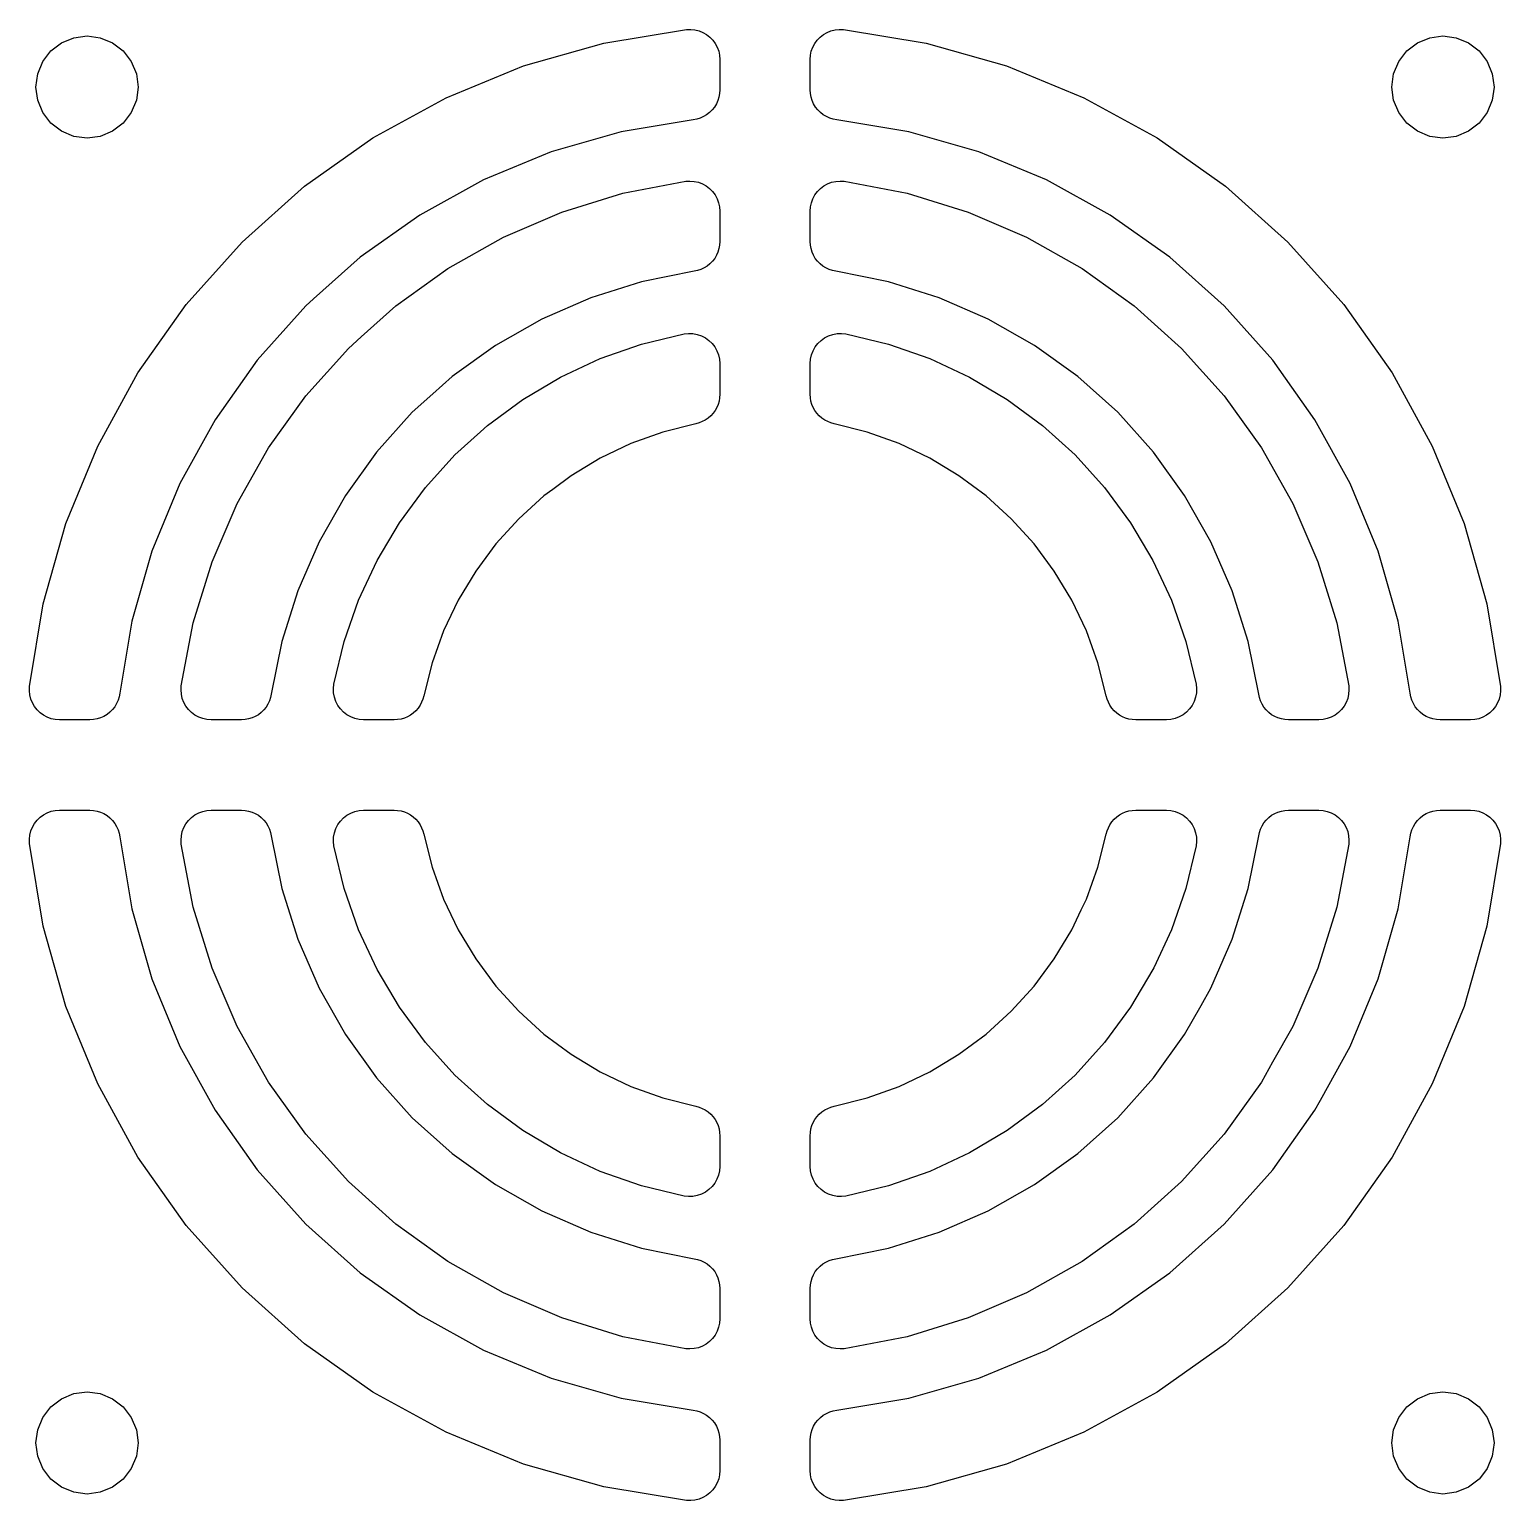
# Model space of a CAD drawing. Header units: metres. Extents: x 0 to 77.6, y 0 to 77.6.
import ezdxf

# ---------------------------------------------------------------- set-up
doc = ezdxf.new("R2010")
doc.units = ezdxf.units.M

msp = doc.modelspace()

# ---------------------------------------------------------------- linework, layer by layer
at = {"layer": 'Layer0'}
for points in [[(36.407, 75.989, 0), (36.407, 74.392, 0), (36.395, 74.2, 0), (36.36, 74.01, 0), (36.302, 73.826, 0), (36.222, 73.65, 0), (36.122, 73.485, 0), (36.002, 73.334, 0), (35.865, 73.198, 0), (35.712, 73.08, 0), (35.547, 72.981, 0), (35.37, 72.904, 0), (35.185, 72.848, 0), (34.995, 72.815, 0), (31.203, 72.175, 0), (27.506, 71.113, 0), (23.951, 69.644, 0), (20.584, 67.785, 0), (17.447, 65.56, 0), (14.985, 63.361, 0), (14.578, 62.998, 0), (12.016, 60.129, 0), (9.791, 56.992, 0), (7.932, 53.625, 0), (6.463, 50.07, 0), (5.401, 46.373, 0), (4.761, 42.581, 0), (4.728, 42.391, 0), (4.672, 42.206, 0), (4.595, 42.029, 0), (4.496, 41.864, 0), (4.378, 41.711, 0), (4.242, 41.574, 0), (4.091, 41.454, 0), (3.926, 41.354, 0), (3.75, 41.274, 0), (3.566, 41.216, 0), (3.376, 41.181, 0), (3.184, 41.169, 0), (1.587, 41.169, 0), (1.365, 41.185, 0), (1.149, 41.231, 0), (0.94, 41.307, 0), (0.745, 41.411, 0), (0.565, 41.541, 0), (0.406, 41.695, 0), (0.27, 41.87, 0), (0.159, 42.062, 0), (0.076, 42.268, 0), (0.023, 42.483, 0), (0, 42.704, 0), (0.008, 42.925, 0), (0.723, 47.279, 0), (1.926, 51.524, 0), (3.6, 55.605, 0), (5.725, 59.472, 0), (8.273, 63.074, 0), (11.211, 66.365, 0), (14.502, 69.303, 0), (18.104, 71.851, 0), (21.971, 73.976, 0), (26.052, 75.65, 0), (30.297, 76.853, 0), (34.651, 77.568, 0), (34.872, 77.576, 0), (35.093, 77.553, 0), (35.308, 77.5, 0), (35.514, 77.417, 0), (35.706, 77.306, 0), (35.881, 77.17, 0), (36.035, 77.011, 0), (36.165, 76.831, 0), (36.269, 76.636, 0), (36.345, 76.427, 0), (36.391, 76.211, 0), (36.407, 75.989, 0)], [(0.437, 73.841, 0), (0.346, 74.538, 0), (0.437, 75.235, 0), (0.706, 75.884, 0), (1.134, 76.442, 0), (1.692, 76.87, 0), (2.341, 77.139, 0), (3.038, 77.23, 0), (3.735, 77.139, 0), (4.384, 76.87, 0), (4.942, 76.442, 0), (5.37, 75.884, 0), (5.639, 75.235, 0), (5.73, 74.538, 0), (5.639, 73.841, 0), (5.37, 73.192, 0), (4.942, 72.634, 0), (4.384, 72.206, 0), (3.735, 71.937, 0), (3.038, 71.846, 0), (2.341, 71.937, 0), (1.692, 72.206, 0), (1.134, 72.634, 0), (0.706, 73.192, 0), (0.437, 73.841, 0)], [(41.169, 74.392, 0), (41.169, 75.989, 0), (41.185, 76.211, 0), (41.231, 76.427, 0), (41.307, 76.636, 0), (41.411, 76.831, 0), (41.541, 77.011, 0), (41.695, 77.17, 0), (41.87, 77.306, 0), (42.062, 77.417, 0), (42.268, 77.5, 0), (42.483, 77.553, 0), (42.704, 77.576, 0), (42.925, 77.568, 0), (47.279, 76.853, 0), (51.524, 75.65, 0), (55.605, 73.976, 0), (59.472, 71.851, 0), (63.074, 69.303, 0), (66.365, 66.365, 0), (69.303, 63.074, 0), (71.851, 59.472, 0), (73.976, 55.605, 0), (75.65, 51.524, 0), (76.853, 47.279, 0), (77.568, 42.925, 0), (77.576, 42.704, 0), (77.553, 42.483, 0), (77.5, 42.268, 0), (77.417, 42.062, 0), (77.306, 41.87, 0), (77.17, 41.695, 0), (77.011, 41.541, 0), (76.831, 41.411, 0), (76.636, 41.307, 0), (76.427, 41.231, 0), (76.211, 41.185, 0), (75.989, 41.169, 0), (74.392, 41.169, 0), (74.2, 41.181, 0), (74.01, 41.216, 0), (73.826, 41.274, 0), (73.65, 41.354, 0), (73.485, 41.454, 0), (73.334, 41.574, 0), (73.198, 41.711, 0), (73.08, 41.864, 0), (72.981, 42.029, 0), (72.904, 42.206, 0), (72.848, 42.391, 0), (72.815, 42.581, 0), (72.175, 46.373, 0), (71.113, 50.07, 0), (69.644, 53.625, 0), (67.785, 56.992, 0), (65.56, 60.129, 0), (62.998, 62.998, 0), (60.129, 65.56, 0), (56.992, 67.785, 0), (53.625, 69.644, 0), (50.07, 71.113, 0), (46.373, 72.175, 0), (42.581, 72.815, 0), (42.391, 72.848, 0), (42.206, 72.904, 0), (42.029, 72.981, 0), (41.864, 73.08, 0), (41.711, 73.198, 0), (41.574, 73.334, 0), (41.454, 73.485, 0), (41.354, 73.65, 0), (41.274, 73.826, 0), (41.216, 74.01, 0), (41.181, 74.2, 0), (41.169, 74.392, 0)], [(71.846, 74.538, 0), (71.937, 75.235, 0), (72.206, 75.884, 0), (72.634, 76.442, 0), (73.192, 76.87, 0), (73.841, 77.139, 0), (74.538, 77.23, 0), (75.235, 77.139, 0), (75.884, 76.87, 0), (76.442, 76.442, 0), (76.87, 75.884, 0), (77.139, 75.235, 0), (77.23, 74.538, 0), (77.139, 73.841, 0), (76.87, 73.192, 0), (76.442, 72.634, 0), (75.884, 72.206, 0), (75.235, 71.937, 0), (74.538, 71.846, 0), (73.841, 71.937, 0), (73.192, 72.206, 0), (72.634, 72.634, 0), (72.206, 73.192, 0), (71.937, 73.841, 0), (71.846, 74.538, 0)], [(36.407, 67.995, 0), (36.407, 66.392, 0), (36.396, 66.203, 0), (36.362, 66.017, 0), (36.307, 65.837, 0), (36.23, 65.664, 0), (36.134, 65.502, 0), (36.019, 65.352, 0), (35.887, 65.217, 0), (35.74, 65.099, 0), (35.58, 64.998, 0), (35.409, 64.918, 0), (35.23, 64.858, 0), (35.045, 64.82, 0), (32.284, 64.271, 0), (29.597, 63.43, 0), (27.016, 62.306, 0), (24.569, 60.913, 0), (22.286, 59.266, 0), (21.273, 58.357, 0), (20.191, 57.385, 0), (18.31, 55.29, 0), (16.663, 53.007, 0), (15.27, 50.56, 0), (14.146, 47.979, 0), (13.305, 45.292, 0), (12.756, 42.531, 0), (12.718, 42.346, 0), (12.658, 42.167, 0), (12.578, 41.996, 0), (12.477, 41.836, 0), (12.359, 41.689, 0), (12.224, 41.557, 0), (12.074, 41.442, 0), (11.912, 41.346, 0), (11.739, 41.269, 0), (11.559, 41.214, 0), (11.373, 41.18, 0), (11.184, 41.169, 0), (9.581, 41.169, 0), (9.357, 41.185, 0), (9.136, 41.233, 0), (8.925, 41.311, 0), (8.727, 41.419, 0), (8.546, 41.554, 0), (8.386, 41.713, 0), (8.25, 41.892, 0), (8.141, 42.09, 0), (8.061, 42.301, 0), (8.012, 42.521, 0), (7.994, 42.745, 0), (8.008, 42.971, 0), (8.641, 46.276, 0), (9.628, 49.493, 0), (10.958, 52.585, 0), (12.613, 55.514, 0), (14.576, 58.248, 0), (16.824, 60.753, 0), (17.5, 61.36, 0), (19.328, 63, 0), (22.062, 64.963, 0), (24.992, 66.618, 0), (28.083, 67.948, 0), (31.3, 68.935, 0), (34.606, 69.568, 0), (34.831, 69.582, 0), (35.055, 69.564, 0), (35.275, 69.515, 0), (35.486, 69.435, 0), (35.684, 69.326, 0), (35.863, 69.19, 0), (36.022, 69.03, 0), (36.157, 68.849, 0), (36.265, 68.651, 0), (36.343, 68.44, 0), (36.391, 68.22, 0), (36.407, 67.995, 0)], [(41.169, 66.392, 0), (41.169, 67.995, 0), (41.185, 68.22, 0), (41.233, 68.44, 0), (41.311, 68.651, 0), (41.419, 68.849, 0), (41.554, 69.03, 0), (41.713, 69.19, 0), (41.892, 69.326, 0), (42.09, 69.435, 0), (42.301, 69.515, 0), (42.521, 69.564, 0), (42.745, 69.582, 0), (42.971, 69.568, 0), (46.276, 68.935, 0), (49.493, 67.948, 0), (52.585, 66.618, 0), (55.514, 64.963, 0), (58.248, 63, 0), (60.753, 60.753, 0), (63, 58.248, 0), (64.963, 55.514, 0), (66.618, 52.585, 0), (67.948, 49.493, 0), (68.935, 46.276, 0), (69.568, 42.971, 0), (69.582, 42.745, 0), (69.564, 42.521, 0), (69.515, 42.301, 0), (69.435, 42.09, 0), (69.326, 41.892, 0), (69.19, 41.713, 0), (69.03, 41.554, 0), (68.849, 41.419, 0), (68.651, 41.311, 0), (68.44, 41.233, 0), (68.22, 41.185, 0), (67.995, 41.169, 0), (66.392, 41.169, 0), (66.203, 41.18, 0), (66.017, 41.214, 0), (65.837, 41.269, 0), (65.664, 41.346, 0), (65.502, 41.442, 0), (65.352, 41.557, 0), (65.217, 41.689, 0), (65.099, 41.836, 0), (64.998, 41.996, 0), (64.918, 42.167, 0), (64.858, 42.346, 0), (64.82, 42.531, 0), (64.271, 45.292, 0), (63.43, 47.979, 0), (62.306, 50.56, 0), (60.913, 53.007, 0), (59.266, 55.29, 0), (57.385, 57.385, 0), (55.29, 59.266, 0), (53.007, 60.913, 0), (50.56, 62.306, 0), (47.979, 63.43, 0), (45.292, 64.271, 0), (42.531, 64.82, 0), (42.346, 64.858, 0), (42.167, 64.918, 0), (41.996, 64.998, 0), (41.836, 65.099, 0), (41.689, 65.217, 0), (41.557, 65.352, 0), (41.442, 65.502, 0), (41.346, 65.664, 0), (41.269, 65.837, 0), (41.214, 66.017, 0), (41.18, 66.203, 0), (41.169, 66.392, 0)], [(36.39, 60.188, 0), (36.407, 59.957, 0), (36.407, 59.148, 0), (36.407, 58.339, 0), (36.396, 58.158, 0), (36.366, 57.98, 0), (36.314, 57.806, 0), (36.244, 57.639, 0), (36.155, 57.481, 0), (36.048, 57.335, 0), (35.926, 57.201, 0), (35.789, 57.082, 0), (35.639, 56.98, 0), (35.479, 56.895, 0), (35.31, 56.83, 0), (35.135, 56.783, 0), (33.4, 56.342, 0), (31.717, 55.734, 0), (30.1, 54.965, 0), (28.566, 54.043, 0), (27.598, 53.323, 0), (27.13, 52.975, 0), (25.804, 51.772, 0), (24.601, 50.446, 0), (23.533, 49.01, 0), (22.611, 47.476, 0), (21.842, 45.859, 0), (21.234, 44.176, 0), (20.793, 42.441, 0), (20.746, 42.266, 0), (20.681, 42.097, 0), (20.596, 41.937, 0), (20.494, 41.787, 0), (20.375, 41.65, 0), (20.241, 41.528, 0), (20.095, 41.421, 0), (19.937, 41.332, 0), (19.77, 41.262, 0), (19.596, 41.21, 0), (19.418, 41.18, 0), (19.237, 41.169, 0), (17.619, 41.169, 0), (17.388, 41.186, 0), (17.161, 41.237, 0), (16.945, 41.32, 0), (16.742, 41.434, 0), (16.559, 41.576, 0), (16.398, 41.743, 0), (16.263, 41.932, 0), (16.157, 42.138, 0), (16.083, 42.358, 0), (16.041, 42.587, 0), (16.033, 42.819, 0), (16.059, 43.049, 0), (16.598, 45.297, 0), (17.359, 47.48, 0), (18.334, 49.577, 0), (19.513, 51.565, 0), (20.885, 53.426, 0), (22.436, 55.14, 0), (23.784, 56.359, 0), (24.151, 56.691, 0), (26.011, 58.063, 0), (27.999, 59.242, 0), (30.096, 60.217, 0), (32.279, 60.978, 0), (34.527, 61.517, 0), (34.757, 61.543, 0), (34.989, 61.535, 0), (35.218, 61.493, 0), (35.438, 61.419, 0), (35.644, 61.313, 0), (35.833, 61.178, 0), (36, 61.017, 0), (36.142, 60.834, 0), (36.256, 60.631, 0), (36.339, 60.415, 0), (36.39, 60.188, 0)], [(41.169, 59.057, 0), (41.169, 59.957, 0), (41.186, 60.188, 0), (41.237, 60.415, 0), (41.32, 60.631, 0), (41.434, 60.834, 0), (41.576, 61.017, 0), (41.743, 61.178, 0), (41.932, 61.313, 0), (42.138, 61.419, 0), (42.358, 61.493, 0), (42.587, 61.535, 0), (42.819, 61.543, 0), (43.049, 61.517, 0), (45.297, 60.978, 0), (47.48, 60.217, 0), (49.577, 59.242, 0), (51.565, 58.063, 0), (53.426, 56.691, 0), (55.14, 55.14, 0), (56.691, 53.426, 0), (58.063, 51.565, 0), (59.242, 49.577, 0), (60.217, 47.48, 0), (60.978, 45.297, 0), (61.517, 43.049, 0), (61.543, 42.819, 0), (61.535, 42.587, 0), (61.493, 42.358, 0), (61.419, 42.138, 0), (61.313, 41.932, 0), (61.178, 41.743, 0), (61.017, 41.576, 0), (60.834, 41.434, 0), (60.631, 41.32, 0), (60.415, 41.237, 0), (60.188, 41.186, 0), (59.957, 41.169, 0), (58.339, 41.169, 0), (58.158, 41.18, 0), (57.98, 41.21, 0), (57.806, 41.262, 0), (57.639, 41.332, 0), (57.481, 41.421, 0), (57.335, 41.528, 0), (57.201, 41.65, 0), (57.082, 41.787, 0), (56.98, 41.937, 0), (56.895, 42.097, 0), (56.83, 42.266, 0), (56.783, 42.441, 0), (56.342, 44.176, 0), (55.734, 45.859, 0), (54.965, 47.476, 0), (54.043, 49.01, 0), (52.975, 50.446, 0), (51.772, 51.772, 0), (50.446, 52.975, 0), (49.01, 54.043, 0), (47.476, 54.965, 0), (45.859, 55.734, 0), (44.176, 56.342, 0), (42.441, 56.783, 0), (42.266, 56.83, 0), (42.097, 56.895, 0), (41.937, 56.98, 0), (41.787, 57.082, 0), (41.65, 57.201, 0), (41.528, 57.335, 0), (41.421, 57.481, 0), (41.332, 57.639, 0), (41.262, 57.806, 0), (41.21, 57.98, 0), (41.18, 58.158, 0), (41.169, 58.339, 0), (41.169, 59.057, 0)], [(36.407, 2.385, 0), (36.407, 1.587, 0), (36.391, 1.365, 0), (36.345, 1.149, 0), (36.269, 0.94, 0), (36.165, 0.745, 0), (36.035, 0.565, 0), (35.881, 0.406, 0), (35.706, 0.27, 0), (35.514, 0.159, 0), (35.308, 0.076, 0), (35.093, 0.023, 0), (34.872, 0, 0), (34.651, 0.008, 0), (30.297, 0.723, 0), (26.052, 1.926, 0), (21.971, 3.6, 0), (18.104, 5.725, 0), (14.502, 8.273, 0), (11.211, 11.211, 0), (8.273, 14.502, 0), (5.725, 18.104, 0), (3.6, 21.971, 0), (1.926, 26.052, 0), (0.723, 30.297, 0), (0.008, 34.651, 0), (0, 34.872, 0), (0.023, 35.093, 0), (0.076, 35.308, 0), (0.159, 35.514, 0), (0.27, 35.706, 0), (0.406, 35.881, 0), (0.565, 36.035, 0), (0.745, 36.165, 0), (0.94, 36.269, 0), (1.149, 36.345, 0), (1.365, 36.391, 0), (1.587, 36.407, 0), (3.184, 36.407, 0), (3.376, 36.395, 0), (3.566, 36.36, 0), (3.75, 36.302, 0), (3.926, 36.222, 0), (4.091, 36.122, 0), (4.242, 36.002, 0), (4.378, 35.865, 0), (4.496, 35.712, 0), (4.595, 35.547, 0), (4.672, 35.37, 0), (4.728, 35.185, 0), (4.761, 34.995, 0), (5.401, 31.203, 0), (6.463, 27.506, 0), (7.932, 23.951, 0), (9.791, 20.584, 0), (12.016, 17.447, 0), (14.578, 14.578, 0), (17.447, 12.016, 0), (20.584, 9.791, 0), (23.951, 7.932, 0), (27.506, 6.463, 0), (31.203, 5.401, 0), (34.995, 4.761, 0), (35.185, 4.728, 0), (35.37, 4.672, 0), (35.547, 4.595, 0), (35.712, 4.496, 0), (35.865, 4.378, 0), (36.002, 4.242, 0), (36.122, 4.091, 0), (36.222, 3.926, 0), (36.302, 3.75, 0), (36.36, 3.566, 0), (36.395, 3.376, 0), (36.407, 3.184, 0), (36.407, 2.385, 0)], [(36.407, 9.581, 0), (36.391, 9.357, 0), (36.343, 9.136, 0), (36.265, 8.925, 0), (36.157, 8.727, 0), (36.022, 8.546, 0), (35.863, 8.386, 0), (35.684, 8.25, 0), (35.486, 8.141, 0), (35.275, 8.061, 0), (35.055, 8.012, 0), (34.831, 7.994, 0), (34.606, 8.008, 0), (31.3, 8.641, 0), (28.083, 9.628, 0), (24.992, 10.958, 0), (22.062, 12.613, 0), (19.328, 14.576, 0), (16.824, 16.824, 0), (14.576, 19.328, 0), (12.613, 22.062, 0), (10.958, 24.992, 0), (9.628, 28.083, 0), (8.641, 31.3, 0), (8.008, 34.606, 0), (7.994, 34.831, 0), (8.012, 35.055, 0), (8.061, 35.275, 0), (8.141, 35.486, 0), (8.25, 35.684, 0), (8.386, 35.863, 0), (8.546, 36.022, 0), (8.727, 36.157, 0), (8.925, 36.265, 0), (9.136, 36.343, 0), (9.357, 36.391, 0), (9.581, 36.407, 0), (11.184, 36.407, 0), (11.373, 36.396, 0), (11.559, 36.362, 0), (11.739, 36.307, 0), (11.912, 36.23, 0), (12.074, 36.134, 0), (12.224, 36.019, 0), (12.359, 35.887, 0), (12.477, 35.74, 0), (12.578, 35.58, 0), (12.658, 35.409, 0), (12.718, 35.23, 0), (12.756, 35.045, 0), (13.305, 32.284, 0), (14.146, 29.597, 0), (15.27, 27.016, 0), (16.663, 24.569, 0), (18.31, 22.286, 0), (20.191, 20.191, 0), (22.286, 18.31, 0), (24.569, 16.663, 0), (27.016, 15.27, 0), (29.597, 14.146, 0), (32.284, 13.305, 0), (35.045, 12.756, 0), (35.23, 12.718, 0), (35.409, 12.658, 0), (35.58, 12.578, 0), (35.74, 12.477, 0), (35.887, 12.359, 0), (36.019, 12.224, 0), (36.134, 12.074, 0), (36.23, 11.912, 0), (36.307, 11.739, 0), (36.362, 11.559, 0), (36.396, 11.373, 0), (36.407, 11.184, 0), (36.407, 10.383, 0), (36.407, 9.581, 0)], [(36.407, 18.428, 0), (36.407, 17.619, 0), (36.39, 17.388, 0), (36.339, 17.161, 0), (36.256, 16.945, 0), (36.142, 16.742, 0), (36, 16.559, 0), (35.833, 16.398, 0), (35.644, 16.263, 0), (35.438, 16.157, 0), (35.218, 16.083, 0), (34.989, 16.041, 0), (34.757, 16.033, 0), (34.527, 16.059, 0), (32.279, 16.598, 0), (30.096, 17.359, 0), (27.999, 18.334, 0), (26.011, 19.513, 0), (24.151, 20.885, 0), (22.436, 22.436, 0), (20.885, 24.151, 0), (19.513, 26.011, 0), (18.334, 27.999, 0), (17.359, 30.096, 0), (16.598, 32.279, 0), (16.059, 34.527, 0), (16.033, 34.757, 0), (16.041, 34.989, 0), (16.083, 35.218, 0), (16.157, 35.438, 0), (16.263, 35.644, 0), (16.398, 35.833, 0), (16.559, 36, 0), (16.742, 36.142, 0), (16.945, 36.256, 0), (17.161, 36.339, 0), (17.388, 36.39, 0), (17.619, 36.407, 0), (19.237, 36.407, 0), (19.418, 36.396, 0), (19.596, 36.366, 0), (19.77, 36.314, 0), (19.937, 36.244, 0), (20.095, 36.155, 0), (20.241, 36.048, 0), (20.375, 35.926, 0), (20.494, 35.789, 0), (20.596, 35.639, 0), (20.681, 35.479, 0), (20.746, 35.31, 0), (20.793, 35.135, 0), (21.234, 33.4, 0), (21.842, 31.717, 0), (22.611, 30.1, 0), (23.533, 28.566, 0), (24.601, 27.13, 0), (25.804, 25.804, 0), (27.13, 24.601, 0), (28.566, 23.533, 0), (30.1, 22.611, 0), (31.717, 21.842, 0), (33.4, 21.234, 0), (35.135, 20.793, 0), (35.31, 20.746, 0), (35.479, 20.681, 0), (35.639, 20.596, 0), (35.789, 20.494, 0), (35.926, 20.375, 0), (36.048, 20.241, 0), (36.155, 20.095, 0), (36.244, 19.937, 0), (36.314, 19.77, 0), (36.366, 19.596, 0), (36.396, 19.418, 0), (36.407, 19.237, 0), (36.407, 18.428, 0)], [(41.169, 18.428, 0), (41.169, 19.237, 0), (41.18, 19.418, 0), (41.21, 19.596, 0), (41.262, 19.77, 0), (41.332, 19.937, 0), (41.421, 20.095, 0), (41.528, 20.241, 0), (41.65, 20.375, 0), (41.787, 20.494, 0), (41.937, 20.596, 0), (42.097, 20.681, 0), (42.266, 20.746, 0), (42.441, 20.793, 0), (44.176, 21.234, 0), (45.859, 21.842, 0), (47.476, 22.611, 0), (49.01, 23.533, 0), (50.446, 24.601, 0), (51.772, 25.804, 0), (52.975, 27.13, 0), (54.043, 28.566, 0), (54.965, 30.1, 0), (55.463, 31.147, 0), (55.734, 31.717, 0), (56.342, 33.4, 0), (56.783, 35.135, 0), (56.83, 35.31, 0), (56.895, 35.479, 0), (56.98, 35.639, 0), (57.082, 35.789, 0), (57.201, 35.926, 0), (57.335, 36.048, 0), (57.481, 36.155, 0), (57.639, 36.244, 0), (57.806, 36.314, 0), (57.98, 36.366, 0), (58.158, 36.396, 0), (58.339, 36.407, 0), (59.957, 36.407, 0), (60.188, 36.39, 0), (60.415, 36.339, 0), (60.631, 36.256, 0), (60.834, 36.142, 0), (61.017, 36, 0), (61.178, 35.833, 0), (61.313, 35.644, 0), (61.419, 35.438, 0), (61.493, 35.218, 0), (61.535, 34.989, 0), (61.543, 34.757, 0), (61.517, 34.527, 0), (60.978, 32.279, 0), (60.217, 30.096, 0), (59.29, 28.101, 0), (59.242, 27.999, 0), (58.063, 26.011, 0), (56.691, 24.151, 0), (55.14, 22.436, 0), (53.426, 20.885, 0), (51.565, 19.513, 0), (49.577, 18.334, 0), (47.48, 17.359, 0), (45.297, 16.598, 0), (43.049, 16.059, 0), (42.819, 16.033, 0), (42.587, 16.041, 0), (42.358, 16.083, 0), (42.138, 16.157, 0), (41.932, 16.263, 0), (41.743, 16.398, 0), (41.576, 16.559, 0), (41.434, 16.742, 0), (41.32, 16.945, 0), (41.237, 17.161, 0), (41.186, 17.388, 0), (41.169, 17.619, 0), (41.169, 18.428, 0)], [(41.169, 9.581, 0), (41.169, 10.383, 0), (41.169, 11.184, 0), (41.18, 11.373, 0), (41.214, 11.559, 0), (41.269, 11.739, 0), (41.346, 11.912, 0), (41.442, 12.074, 0), (41.557, 12.224, 0), (41.689, 12.359, 0), (41.836, 12.477, 0), (41.996, 12.578, 0), (42.167, 12.658, 0), (42.346, 12.718, 0), (42.531, 12.756, 0), (45.292, 13.305, 0), (47.979, 14.146, 0), (50.56, 15.27, 0), (53.007, 16.663, 0), (55.29, 18.31, 0), (57.385, 20.191, 0), (59.266, 22.286, 0), (60.913, 24.569, 0), (61.791, 26.111, 0), (62.306, 27.016, 0), (63.43, 29.597, 0), (64.271, 32.284, 0), (64.82, 35.045, 0), (64.858, 35.23, 0), (64.918, 35.409, 0), (64.998, 35.58, 0), (65.099, 35.74, 0), (65.217, 35.887, 0), (65.352, 36.019, 0), (65.502, 36.134, 0), (65.664, 36.23, 0), (65.837, 36.307, 0), (66.017, 36.362, 0), (66.203, 36.396, 0), (66.392, 36.407, 0), (67.995, 36.407, 0), (68.22, 36.391, 0), (68.44, 36.343, 0), (68.651, 36.265, 0), (68.849, 36.157, 0), (69.03, 36.022, 0), (69.19, 35.863, 0), (69.326, 35.684, 0), (69.435, 35.486, 0), (69.515, 35.275, 0), (69.564, 35.055, 0), (69.582, 34.831, 0), (69.568, 34.606, 0), (68.935, 31.3, 0), (67.948, 28.083, 0), (66.618, 24.992, 0), (65.557, 23.113, 0), (64.963, 22.062, 0), (63, 19.328, 0), (60.753, 16.824, 0), (58.248, 14.576, 0), (55.514, 12.613, 0), (52.585, 10.958, 0), (49.493, 9.628, 0), (46.276, 8.641, 0), (42.971, 8.008, 0), (42.745, 7.994, 0), (42.521, 8.012, 0), (42.301, 8.061, 0), (42.09, 8.141, 0), (41.892, 8.25, 0), (41.713, 8.386, 0), (41.554, 8.546, 0), (41.419, 8.727, 0), (41.311, 8.925, 0), (41.233, 9.136, 0), (41.185, 9.357, 0), (41.169, 9.581, 0)], [(41.169, 1.587, 0), (41.169, 2.385, 0), (41.169, 3.184, 0), (41.181, 3.376, 0), (41.216, 3.566, 0), (41.274, 3.75, 0), (41.354, 3.926, 0), (41.454, 4.091, 0), (41.574, 4.242, 0), (41.711, 4.378, 0), (41.864, 4.496, 0), (42.029, 4.595, 0), (42.206, 4.672, 0), (42.391, 4.728, 0), (42.581, 4.761, 0), (46.373, 5.401, 0), (50.07, 6.463, 0), (53.625, 7.932, 0), (56.992, 9.791, 0), (60.129, 12.016, 0), (62.998, 14.578, 0), (65.56, 17.447, 0), (67.785, 20.584, 0), (68.075, 21.109, 0), (69.644, 23.951, 0), (71.113, 27.506, 0), (72.175, 31.203, 0), (72.815, 34.995, 0), (72.848, 35.185, 0), (72.904, 35.37, 0), (72.981, 35.547, 0), (73.08, 35.712, 0), (73.198, 35.865, 0), (73.334, 36.002, 0), (73.485, 36.122, 0), (73.65, 36.222, 0), (73.826, 36.302, 0), (74.01, 36.36, 0), (74.2, 36.395, 0), (74.392, 36.407, 0), (75.989, 36.407, 0), (76.211, 36.391, 0), (76.427, 36.345, 0), (76.636, 36.269, 0), (76.831, 36.165, 0), (77.011, 36.035, 0), (77.17, 35.881, 0), (77.306, 35.706, 0), (77.417, 35.514, 0), (77.5, 35.308, 0), (77.553, 35.093, 0), (77.576, 34.872, 0), (77.568, 34.651, 0), (76.853, 30.297, 0), (75.65, 26.052, 0), (73.976, 21.971, 0), (71.851, 18.104, 0), (69.303, 14.502, 0), (66.365, 11.211, 0), (63.074, 8.273, 0), (59.472, 5.725, 0), (55.605, 3.6, 0), (51.524, 1.926, 0), (47.279, 0.723, 0), (42.925, 0.008, 0), (42.704, 0, 0), (42.483, 0.023, 0), (42.268, 0.076, 0), (42.062, 0.159, 0), (41.87, 0.27, 0), (41.695, 0.406, 0), (41.541, 0.565, 0), (41.411, 0.745, 0), (41.307, 0.94, 0), (41.231, 1.149, 0), (41.185, 1.365, 0), (41.169, 1.587, 0)], [(0.346, 3.038, 0), (0.437, 3.735, 0), (0.706, 4.384, 0), (1.134, 4.942, 0), (1.692, 5.37, 0), (2.341, 5.639, 0), (3.038, 5.73, 0), (3.735, 5.639, 0), (4.384, 5.37, 0), (4.942, 4.942, 0), (5.37, 4.384, 0), (5.639, 3.735, 0), (5.73, 3.038, 0), (5.639, 2.341, 0), (5.37, 1.692, 0), (4.942, 1.134, 0), (4.384, 0.706, 0), (3.735, 0.437, 0), (3.038, 0.346, 0), (2.341, 0.437, 0), (1.692, 0.706, 0), (1.134, 1.134, 0), (0.706, 1.692, 0), (0.437, 2.341, 0), (0.346, 3.038, 0)], [(72.634, 4.942, 0), (73.192, 5.37, 0), (73.841, 5.639, 0), (74.538, 5.73, 0), (75.235, 5.639, 0), (75.884, 5.37, 0), (76.442, 4.942, 0), (76.87, 4.384, 0), (77.139, 3.735, 0), (77.23, 3.038, 0), (77.139, 2.341, 0), (76.87, 1.692, 0), (76.458, 1.155, 0), (76.442, 1.134, 0), (75.884, 0.706, 0), (75.235, 0.437, 0), (74.538, 0.346, 0), (73.841, 0.437, 0), (73.192, 0.706, 0), (72.634, 1.134, 0), (72.206, 1.692, 0), (71.937, 2.341, 0), (71.846, 3.038, 0), (71.937, 3.735, 0), (72.206, 4.384, 0), (72.634, 4.942, 0)]]:
    msp.add_polyline3d(points, dxfattribs=at)

doc.saveas('drawing.dxf')
